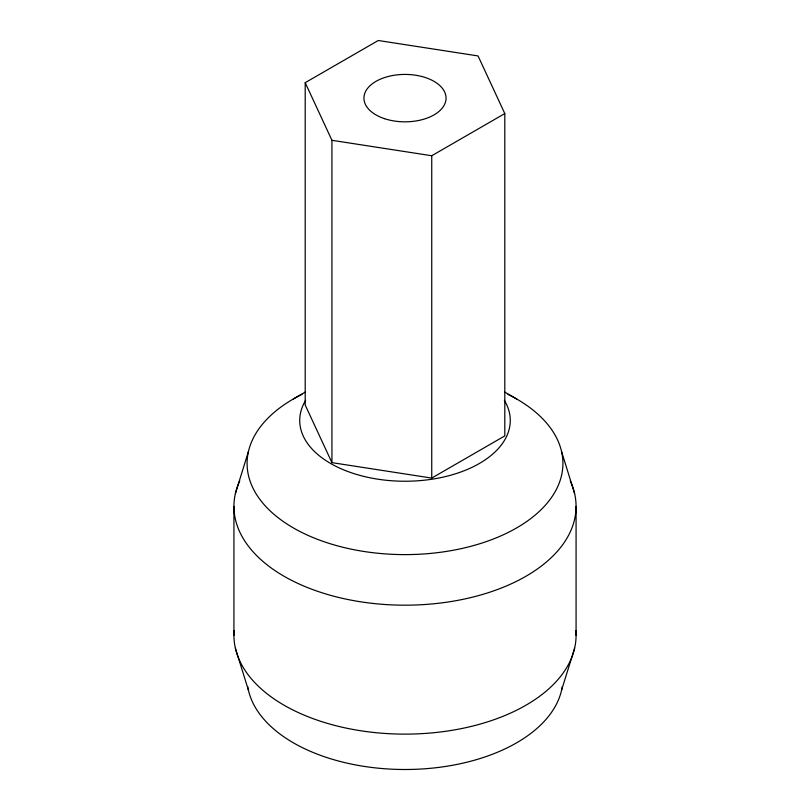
<?xml version="1.0" encoding="UTF-8"?>
<svg xmlns="http://www.w3.org/2000/svg" width="810" height="810" viewBox="0 0 810 810"><rect width="100%" height="100%" fill="white"/><g stroke="black" fill="none" stroke-linecap="round" stroke-linejoin="round"><path stroke-width="1.21" d="M235.396 493.523L248.437 451.534M561.563 690.231L574.604 648.243M305.198 82.681L378.26 40.5L478.062 55.941L504.802 113.562L504.802 435.901L431.74 478.082L331.938 462.642L305.198 405.02L305.198 82.681L331.938 140.302L331.938 462.642M331.938 140.302L431.74 155.743L504.802 113.562M293.341 398.976L305.38 392.02M504.62 392.02L516.659 398.976M561.563 451.534L574.604 493.523M235.396 648.243L248.437 690.231M576.072 506.412L576.072 635.354M431.74 155.743L431.74 478.082M233.928 506.412L233.928 635.354M562.251 686.678A157.91 91.166 0 0 1 405 769.5A157.91 91.166 0 0 1 247.749 686.678M508.002 394.338A157.91 91.166 0 0 1 519.413 526.277A157.91 91.166 0 0 1 290.587 526.277A157.91 91.166 0 0 1 301.998 394.338M575.88 630.656A171.072 98.769 0 0 1 405 734.123A171.072 98.769 0 0 1 234.12 630.656M504.367 400.383A105.27 60.78 0 0 1 405 481.241A105.27 60.78 0 0 1 305.633 400.383M570.24 480.856A171.072 98.769 0 0 1 405 605.181A171.072 98.769 0 0 1 239.76 480.856M384.466 118.655A41.057 23.703 0 0 0 446.057 98.121A41.057 23.703 0 0 0 384.466 77.598A41.057 23.703 0 0 0 384.466 118.655"/></g></svg>
